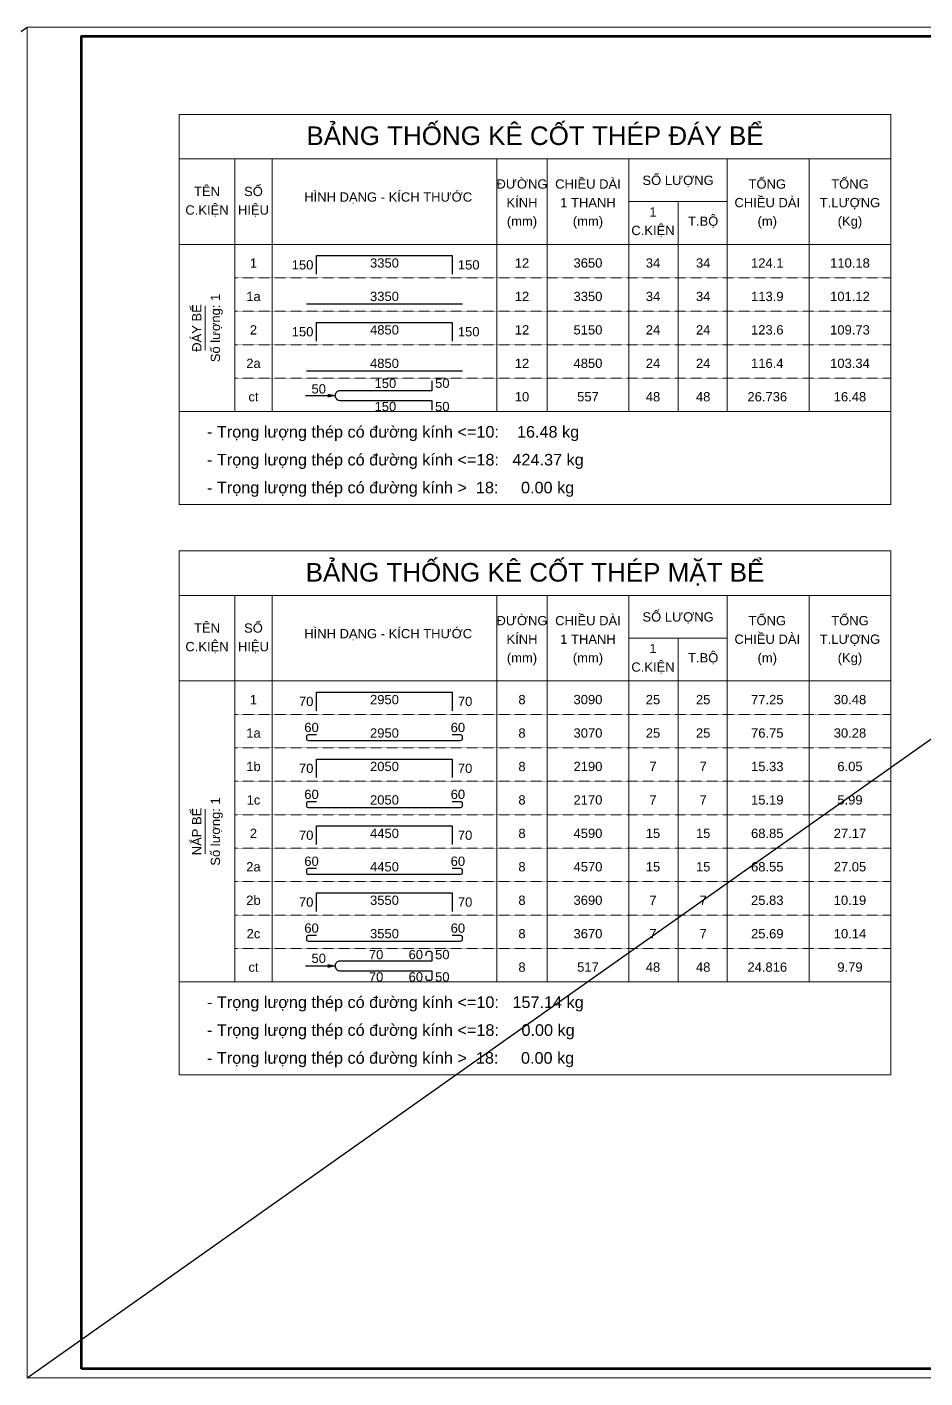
# Model space of a CAD drawing. Header units: millimetres. Extents: x -85362 to 12792, y -54701 to -36522.
# Drawn here: x -12915 to -835, y -54701 to -36522 of the extents above; entities that cross this region are included whole.
import ezdxf
from ezdxf.enums import TextEntityAlignment as Align

# ---------------------------------------------------------------- set-up
doc = ezdxf.new("R2010")
doc.units = ezdxf.units.MM
doc.header["$MEASUREMENT"] = 0
doc.linetypes.add('HIDDENX2', pattern=[0.75, 0.5, -0.25])
doc.layers.get('Defpoints').update_dxf_attribs({"color": 1})
for name, color, linetype, lineweight in [('Bao', 2, 'Continuous', 0), ('Khungten_LCDI', 7, 'Continuous', 5), ('LC Net dam 1', 30, 'Continuous', 30), ('LC Net thay', 7, 'Continuous', 25), ('LC Text1', 3, 'Continuous', 20), ('NetMo', 9, 'HIDDENX2', 0), ('Text', 2, 'Continuous', 0), ('TextThep', 7, 'Continuous', 0)]:
    doc.layers.add(name, color=color, linetype=linetype, lineweight=lineweight)
doc.layers.add('KCS_Plotter', color=11, linetype='Continuous', plot=False)
doc.styles.add('Hoa', font='micross.ttf')
doc.styles.add('Khungten', font='', dxfattribs={"width": 0.9, "height": 5000})
doc.styles.add('Thuong', font='micross.ttf')
doc.styles.add('Title', font='', dxfattribs={"width": 0.8})
doc.styles.get('Khungten').set_extended_font_data('.VnAvantH')
doc.styles.get('Title').set_extended_font_data('.VnBlackH')

# ---------------------------------------------------------------- blocks, each defined once
blk = doc.blocks.new('lcdi fix')
at = {"layer": 'Defpoints', "lineweight": 0}
blk.add_lwpolyline([(-1200, -14850), (-1200, 14850), (40800, 14850), (40800, -14850)], close=True, dxfattribs=at)
at = {"layer": 'Khungten_LCDI', "color": 5, "lineweight": 60}
blk.add_lwpolyline([(0, -14650), (0, 14650), (40600, 14650), (40600, -14650)], close=True, dxfattribs=at)
at = {"color": 7, "style": 'Khungten', "width": 0.8}
for tag, p in [('REVISION', (39499, -10746)), ('NGAYHT', (39546, -11609))]:
    blk.add_attdef(tag, text='', height=200, dxfattribs=at).set_placement(p, align=Align.CENTER)
at = {"layer": 'LC Text1', "style": 'Title', "width": 1.485915}
for tag, p, p2 in [('TENBANVE1', (36913, -8886), (40339, -8886)), ('TENBANVE2', (36913, -9562), (40339, -9562))]:
    blk.add_attdef(tag, text='', height=250, dxfattribs=at).set_placement(p, p2, align=Align.FIT)
at = {"layer": 'LC Text1', "style": 'Title', "width": 0.7}
blk.add_attdef('SOBANVE', text='', height=250, dxfattribs=at).set_placement((39562, -13896), align=Align.CENTER)

msp = doc.modelspace()

# ---------------------------------------------------------------- linework, layer by layer
at = {"layer": 'Bao'}
for p, q in [((-10868.5, -37697), (-1293.5, -37697)), ((-10868.5, -37697), (-10868.5, -42947)), ((-1293.5, -37697), (-1293.5, -42947)), ((-10868.5, -38297), (-1293.5, -38297)), ((-10118.5, -38297), (-10118.5, -41697)), ((-9618.5, -38297), (-9618.5, -41697)), ((-6593.5, -38297), (-6593.5, -41697)), ((-5918.5, -38297), (-5918.5, -41697)), ((-4818.5, -38297), (-4818.5, -41697)), ((-3493.5, -38297), (-3493.5, -41697)), ((-2393.5, -38297), (-2393.5, -41697)), ((-4818.5, -38872), (-3493.5, -38872)), ((-4156, -38872), (-4156, -41697)), ((-10868.5, -39447), (-1293.5, -39447)), ((-10868.5, -43572), (-1293.5, -43572)), ((-10868.5, -43572), (-10868.5, -50622)), ((-1293.5, -43572), (-1293.5, -50622)), ((-10868.5, -44172), (-1293.5, -44172)), ((-10118.5, -44172), (-10118.5, -49372)), ((-9618.5, -44172), (-9618.5, -49372)), ((-6593.5, -44172), (-6593.5, -49372)), ((-5918.5, -44172), (-5918.5, -49372)), ((-4818.5, -44172), (-4818.5, -49372)), ((-3493.5, -44172), (-3493.5, -49372)), ((-2393.5, -44172), (-2393.5, -49372)), ((-4818.5, -44747), (-3493.5, -44747)), ((-4156, -44747), (-4156, -49372)), ((-10868.5, -45322), (-1293.5, -45322))]:
    msp.add_line(p, q, dxfattribs=at)
at = {"layer": 'KCS_Plotter', "ltscale": 2}
for p, q in [((-38622, -54700.6), (-12914.8, -36522)), ((-12914.8, -54700.6), (12792.4, -36522))]:
    msp.add_line(p, q, dxfattribs=at)
at = {"layer": 'LC Net dam 1'}
for points in [[(-9018.5, -39847), (-9018.5, -39597), (-7193.5, -39597), (-7193.5, -39847)], [(-9156, -40247), (-7056, -40247)], [(-9018.5, -40747), (-9018.5, -40497), (-7193.5, -40497), (-7193.5, -40747)], [(-9156, -41147), (-7056, -41147)], [(-9168.5, -41480.8), (-8768.5, -41480.8)], [(-8868.5, -41460.8), (-8768.5, -41480.8), (-8868.5, -41500.8)], [(-9018.5, -45722), (-9018.5, -45472), (-7193.5, -45472), (-7193.5, -45722)], [(-9018.5, -46622), (-9018.5, -46372), (-7193.5, -46372), (-7193.5, -46622)], [(-9018.5, -47522), (-9018.5, -47272), (-7193.5, -47272), (-7193.5, -47522)], [(-9018.5, -48422), (-9018.5, -48172), (-7193.5, -48172), (-7193.5, -48422)], [(-9168.5, -49155.8), (-8768.5, -49155.8)], [(-8868.5, -49135.8), (-8768.5, -49155.8), (-8868.5, -49175.8)]]:
    msp.add_lwpolyline(points, dxfattribs=at)
for points in [[(-7468.5, -41283.2), (-7468.5, -41415.8), (-8706, -41415.8, 0.4142136), (-8768.5, -41478.2), (-8768.5, -41483.2, 0.4142136), (-8706, -41545.8), (-7468.5, -41545.8), (-7468.5, -41678.2)], [(-9018.5, -46047), (-9131, -46047, 0.4142136), (-9156, -46072), (-9156, -46097, 0.4142136), (-9131, -46122), (-7081, -46122, 0.4142136), (-7056, -46097), (-7056, -46072, 0.4142136), (-7081, -46047), (-7193.5, -46047)], [(-9018.5, -46947), (-9131, -46947, 0.4142136), (-9156, -46972), (-9156, -46997, 0.4142136), (-9131, -47022), (-7081, -47022, 0.4142136), (-7056, -46997), (-7056, -46972, 0.4142136), (-7081, -46947), (-7193.5, -46947)], [(-9018.5, -47847), (-9131, -47847, 0.4142136), (-9156, -47872), (-9156, -47897, 0.4142136), (-9131, -47922), (-7081, -47922, 0.4142136), (-7056, -47897), (-7056, -47872, 0.4142136), (-7081, -47847), (-7193.5, -47847)], [(-9018.5, -48747), (-9131, -48747, 0.4142136), (-9156, -48772), (-9156, -48797, 0.4142136), (-9131, -48822), (-7081, -48822, 0.4142136), (-7056, -48797), (-7056, -48772, 0.4142136), (-7081, -48747), (-7193.5, -48747)], [(-7543.5, -49020.8), (-7543.5, -48983.3, -0.4142136), (-7518.5, -48958.2), (-7493.5, -48958.2, -0.4142136), (-7468.5, -48983.3), (-7468.5, -49090.8), (-8706, -49090.8, 0.4142136), (-8768.5, -49153.2), (-8768.5, -49158.2, 0.4142136), (-8706, -49220.8), (-7468.5, -49220.8), (-7468.5, -49328.2, -0.4142136), (-7493.5, -49353.2), (-7518.5, -49353.2, -0.4142136), (-7543.5, -49328.2), (-7543.5, -49290.8)]]:
    msp.add_lwpolyline(points, format="xyb", dxfattribs=at)
at = {"layer": 'NetMo'}
for p, q in [((-10118.5, -39897), (-1293.5, -39897)), ((-10118.5, -40347), (-1293.5, -40347)), ((-10118.5, -40797), (-1293.5, -40797)), ((-10118.5, -41247), (-1293.5, -41247)), ((-10118.5, -41697), (-1293.5, -41697)), ((-10118.5, -45772), (-1293.5, -45772)), ((-10118.5, -46222), (-1293.5, -46222)), ((-10118.5, -46672), (-1293.5, -46672)), ((-10118.5, -47122), (-1293.5, -47122)), ((-10118.5, -47572), (-1293.5, -47572)), ((-10118.5, -48022), (-1293.5, -48022)), ((-10118.5, -48472), (-1293.5, -48472)), ((-10118.5, -48922), (-1293.5, -48922)), ((-10118.5, -49372), (-1293.5, -49372))]:
    msp.add_line(p, q, dxfattribs=at)
at = {"layer": 'Text'}
for p, q in [((-10518.5, -40872), (-10518.5, -40272)), ((-10868.5, -41697), (-1293.5, -41697)), ((-10868.5, -41697), (-1293.5, -41697)), ((-10868.5, -42947), (-1293.5, -42947)), ((-10518.5, -47647), (-10518.5, -47047)), ((-10868.5, -49372), (-1293.5, -49372)), ((-10868.5, -49372), (-1293.5, -49372)), ((-10868.5, -50622), (-1293.5, -50622))]:
    msp.add_line(p, q, dxfattribs=at)

# ---------------------------------------------------------------- block references
at = {"layer": 'LC Net thay', "xscale": 0.6120766616163446, "yscale": 0.6120766616163446, "zscale": 0.6120766616163446}
msp.add_blockref('lcdi fix', (-12180.3, -45611.3), dxfattribs=at)

# ---------------------------------------------------------------- texts
at = {"layer": 'Text', "color": 4, "style": 'Hoa'}
for s, p in [('BẢNG THỐNG KÊ CỐT THÉP ĐÁY BỂ', (-6081, -38109.5)), ('BẢNG THỐNG KÊ CỐT THÉP MẶT BỂ', (-6081, -43984.5))]:
    msp.add_text(s, height=250, dxfattribs=at).set_placement(p, align=Align.CENTER)
at = {"layer": 'Text'}
for s, style, p in [('CHIỀU DÀI', 'Hoa', (-5368.5, -38697)), ('SỐ LƯỢNG', 'Hoa', (-4156, -38647)), ('TỔNG', 'Hoa', (-2956, -38697)), ('TỔNG', 'Hoa', (-1843.5, -38697)), ('TÊN', 'Hoa', (-10493.5, -38797)), ('SỐ', 'Hoa', (-9868.5, -38797)), ('HÌNH DẠNG - KÍCH THƯỚC', 'Hoa', (-8056, -38872)), ('ĐƯỜNG', 'Hoa', (-6256, -38697)), ('C.KIỆN', 'Hoa', (-10493.5, -39047)), ('HIỆU', 'Hoa', (-9868.5, -39047)), ('KÍNH', 'Hoa', (-6256, -38947)), ('1 THANH', 'Hoa', (-5368.5, -38947)), ('CHIỀU DÀI', 'Hoa', (-2956, -38947)), ('T.LƯỢNG', 'Hoa', (-1843.5, -38947)), ('(mm)', 'Thuong', (-6256, -39197)), ('(mm)', 'Thuong', (-5368.5, -39197)), ('1', 'Hoa', (-4493.5, -39072)), ('T.BỘ', 'Hoa', (-3818.5, -39197)), ('(m)', 'Thuong', (-2956, -39197)), ('(Kg)', 'Thuong', (-1843.5, -39197)), ('C.KIỆN', 'Hoa', (-4493.5, -39322)), ('TÊN', 'Hoa', (-10493.5, -44672)), ('SỐ', 'Hoa', (-9868.5, -44672)), ('ĐƯỜNG', 'Hoa', (-6256, -44572)), ('CHIỀU DÀI', 'Hoa', (-5368.5, -44572)), ('SỐ LƯỢNG', 'Hoa', (-4156, -44522)), ('TỔNG', 'Hoa', (-2956, -44572)), ('TỔNG', 'Hoa', (-1843.5, -44572)), ('HÌNH DẠNG - KÍCH THƯỚC', 'Hoa', (-8056, -44747)), ('KÍNH', 'Hoa', (-6256, -44822)), ('1 THANH', 'Hoa', (-5368.5, -44822)), ('CHIỀU DÀI', 'Hoa', (-2956, -44822)), ('T.LƯỢNG', 'Hoa', (-1843.5, -44822)), ('C.KIỆN', 'Hoa', (-10493.5, -44922)), ('HIỆU', 'Hoa', (-9868.5, -44922)), ('1', 'Hoa', (-4493.5, -44947)), ('(mm)', 'Thuong', (-6256, -45072)), ('(mm)', 'Thuong', (-5368.5, -45072)), ('C.KIỆN', 'Hoa', (-4493.5, -45197)), ('T.BỘ', 'Hoa', (-3818.5, -45072)), ('(m)', 'Thuong', (-2956, -45072)), ('(Kg)', 'Thuong', (-1843.5, -45072))]:
    msp.add_text(s, height=125, dxfattribs=dict(at, style=style)).set_placement(p, align=Align.CENTER)
at = {"layer": 'Text', "style": 'Hoa'}
for s, p in [('Số lượng: 1', (-10318.5, -40572)), ('ĐÁY BỂ', (-10568.5, -40572)), ('Số lượng: 1', (-10318.5, -47347)), ('NẮP BỂ', (-10568.5, -47347))]:
    msp.add_text(s, height=125, rotation=90.00021, dxfattribs=at).set_placement(p, align=Align.CENTER)
for s, p in [('- Trọng lượng thép có đường kính <=10:    16.48 kg', (-10493.5, -42047)), ('- Trọng lượng thép có đường kính <=18:   424.37 kg', (-10493.5, -42422)), ('- Trọng lượng thép có đường kính >  18:     0.00 kg', (-10493.5, -42797)), ('- Trọng lượng thép có đường kính <=10:   157.14 kg', (-10493.5, -49722)), ('- Trọng lượng thép có đường kính <=18:     0.00 kg', (-10493.5, -50097)), ('- Trọng lượng thép có đường kính >  18:     0.00 kg', (-10493.5, -50472))]:
    msp.add_text(s, height=156.25, dxfattribs=at).set_placement(p)
at = {"layer": 'TextThep', "style": 'Hoa'}
for s, p in [('1', (-9868.5, -39797)), ('3350', (-8106, -39797)), ('12', (-6256, -39797)), ('1a', (-9868.5, -40247)), ('3350', (-8106, -40247)), ('12', (-6256, -40247)), ('3350', (-5368.5, -40247)), ('34', (-4493.5, -40247)), ('34', (-3818.5, -40247)), ('113.9', (-2956, -40247)), ('101.12', (-1843.5, -40247)), ('2', (-9868.5, -40697)), ('4850', (-8106, -40697)), ('12', (-6256, -40697)), ('2a', (-9868.5, -41147)), ('4850', (-8106, -41147)), ('12', (-6256, -41147)), ('4850', (-5368.5, -41147)), ('24', (-4493.5, -41147)), ('24', (-3818.5, -41147)), ('116.4', (-2956, -41147)), ('103.34', (-1843.5, -41147)), ('150', (-8093.5, -41415.8)), ('ct', (-9868.5, -41597)), ('10', (-6256, -41597)), ('1', (-9868.5, -45672)), ('2950', (-8106, -45672)), ('8', (-6256, -45672)), ('1a', (-9868.5, -46122)), ('60', (-9087.2, -46047)), ('2950', (-8106, -46122)), ('60', (-7118.5, -46047)), ('8', (-6256, -46122)), ('1b', (-9868.5, -46572)), ('2050', (-8106, -46572)), ('8', (-6256, -46572)), ('1c', (-9868.5, -47022)), ('60', (-9087.2, -46947)), ('2050', (-8106, -47022)), ('60', (-7118.5, -46947)), ('8', (-6256, -47022)), ('2', (-9868.5, -47472)), ('4450', (-8106, -47472)), ('8', (-6256, -47472)), ('2a', (-9868.5, -47922)), ('60', (-9087.2, -47847)), ('4450', (-8106, -47922)), ('60', (-7118.5, -47847)), ('8', (-6256, -47922)), ('2b', (-9868.5, -48372)), ('3550', (-8106, -48372)), ('8', (-6256, -48372)), ('2c', (-9868.5, -48822)), ('60', (-9087.2, -48747)), ('3550', (-8106, -48822)), ('60', (-7118.5, -48747)), ('8', (-6256, -48822)), ('70', (-8218.5, -49103.2)), ('ct', (-9868.5, -49272)), ('8', (-6256, -49272))]:
    msp.add_text(s, height=125, dxfattribs=at).set_placement(p, align=Align.BOTTOM_CENTER)
for s, p in [('150', (-9062.2, -39822)), ('150', (-9062.2, -40722)), ('50', (-8893.5, -41490.8)), ('70', (-9062.2, -45697)), ('70', (-9062.2, -46597)), ('70', (-9062.2, -47497)), ('70', (-9062.2, -48397)), ('50', (-8893.5, -49153.2)), ('60', (-7587.2, -49103.2))]:
    msp.add_text(s, height=125, dxfattribs=at).set_placement(p, align=Align.BOTTOM_RIGHT)
for s, p in [('150', (-7118.5, -39822)), ('150', (-7118.5, -40722)), ('50', (-7424.7, -41415.8)), ('70', (-7118.5, -45697)), ('70', (-7118.5, -46597)), ('70', (-7118.5, -47497)), ('70', (-7118.5, -48397)), ('50', (-7424.7, -49103.2))]:
    msp.add_text(s, height=125, dxfattribs=at).set_placement(p, align=Align.BOTTOM_LEFT)
at = {"layer": 'TextThep', "color": 7, "style": 'Hoa'}
for s, p in [('3650', (-5368.5, -39797)), ('34', (-4493.5, -39797)), ('34', (-3818.5, -39797)), ('124.1', (-2956, -39797)), ('110.18', (-1843.5, -39797)), ('5150', (-5368.5, -40697)), ('24', (-4493.5, -40697)), ('24', (-3818.5, -40697)), ('123.6', (-2956, -40697)), ('109.73', (-1843.5, -40697)), ('557', (-5368.5, -41597)), ('48', (-4493.5, -41597)), ('48', (-3818.5, -41597)), ('26.736', (-2956, -41597)), ('16.48', (-1843.5, -41597)), ('3090', (-5368.5, -45672)), ('25', (-4493.5, -45672)), ('25', (-3818.5, -45672)), ('77.25', (-2956, -45672)), ('30.48', (-1843.5, -45672)), ('3070', (-5368.5, -46122)), ('25', (-4493.5, -46122)), ('25', (-3818.5, -46122)), ('76.75', (-2956, -46122)), ('30.28', (-1843.5, -46122)), ('2190', (-5368.5, -46572)), ('7', (-4493.5, -46572)), ('7', (-3818.5, -46572)), ('15.33', (-2956, -46572)), ('6.05', (-1843.5, -46572)), ('2170', (-5368.5, -47022)), ('7', (-4493.5, -47022)), ('7', (-3818.5, -47022)), ('15.19', (-2956, -47022)), ('5.99', (-1843.5, -47022)), ('4590', (-5368.5, -47472)), ('15', (-4493.5, -47472)), ('15', (-3818.5, -47472)), ('68.85', (-2956, -47472)), ('27.17', (-1843.5, -47472)), ('4570', (-5368.5, -47922)), ('15', (-4493.5, -47922)), ('15', (-3818.5, -47922)), ('68.55', (-2956, -47922)), ('27.05', (-1843.5, -47922)), ('3690', (-5368.5, -48372)), ('7', (-4493.5, -48372)), ('7', (-3818.5, -48372)), ('25.83', (-2956, -48372)), ('10.19', (-1843.5, -48372)), ('3670', (-5368.5, -48822)), ('7', (-4493.5, -48822)), ('7', (-3818.5, -48822)), ('25.69', (-2956, -48822)), ('10.14', (-1843.5, -48822)), ('517', (-5368.5, -49272)), ('48', (-4493.5, -49272)), ('48', (-3818.5, -49272)), ('24.816', (-2956, -49272)), ('9.79', (-1843.5, -49272))]:
    msp.add_text(s, height=125, dxfattribs=at).set_placement(p, align=Align.BOTTOM_CENTER)
at = {"layer": 'TextThep', "style": 'Hoa'}
for s, p in [('150', (-8093.5, -41690.8)), ('70', (-8218.5, -49365.8))]:
    msp.add_text(s, height=125, dxfattribs=at).set_placement(p, align=Align.CENTER)
for p in [(-7424.7, -41690.8), (-7424.7, -49365.8)]:
    msp.add_text('50', height=125, dxfattribs=at).set_placement(p)
msp.add_text('60', height=125, dxfattribs=at).set_placement((-7587.2, -49365.8), align=Align.RIGHT)

doc.saveas('drawing.dxf')
